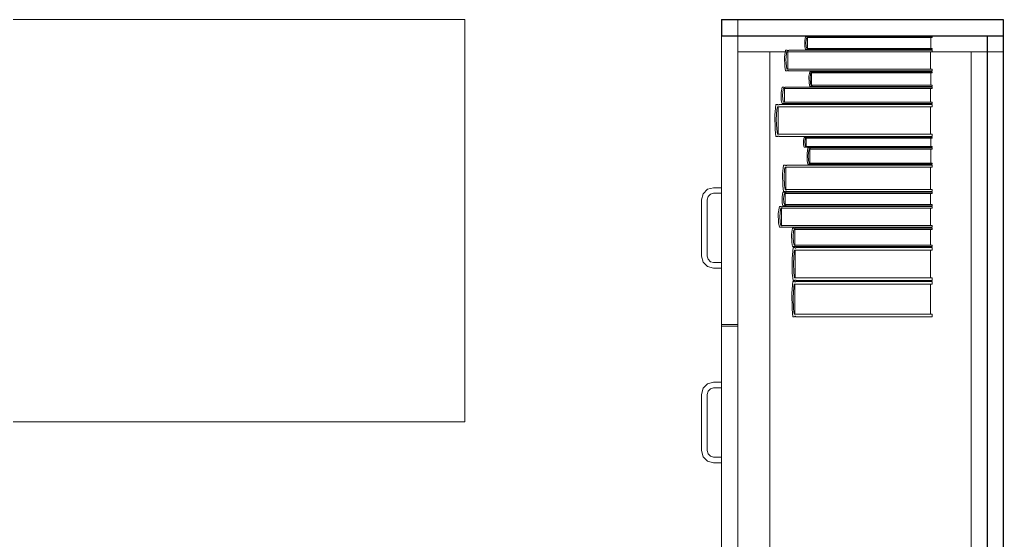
# Model space of a CAD drawing. Header units: inches. Extents: x -38 to 5698, y -33 to 92.
# Drawn here: x 227.68 to 228.903, y 14.464 to 15.112 of the extents above; entities that cross this region are included whole.
import ezdxf

# ---------------------------------------------------------------- set-up
doc = ezdxf.new("R2010")
doc.units = ezdxf.units.IN
doc.header["$MEASUREMENT"] = 0
doc.set_wipeout_variables(frame=1)
doc.linetypes.add('Wipeout_Contour', pattern=[1, 0, -1])
doc.layers.add('Interior - Mobiliario', color=7, linetype='Continuous')

msp = doc.modelspace()

# ---------------------------------------------------------------- linework, layer by layer
at = {"layer": 'Interior - Mobiliario', "color": 175, "linetype": 'Continuous', "lineweight": 13}
for p, q in [((228.5726, 13.6319), (228.5726, 15.0919)), ((228.5726, 15.0919), (228.8826, 15.0919)), ((228.6561, 15.0783), (228.6559, 15.0855)), ((228.8826, 15.0919), (228.8826, 13.6319)), ((228.5726, 13.6519), (228.5726, 15.0719)), ((228.5726, 15.0719), (228.6126, 15.0719)), ((228.6126, 15.0719), (228.8626, 15.0719)), ((228.6126, 15.0719), (228.6126, 13.6519)), ((228.6308, 15.0652), (228.632, 15.0738)), ((228.632, 15.0738), (228.634, 15.0738)), ((228.6338, 15.0717), (228.6333, 15.0698)), ((228.814, 15.0717), (228.6338, 15.0717)), ((228.634, 15.0738), (228.6341, 15.0736)), ((228.6341, 15.0736), (228.6343, 15.0735)), ((228.6343, 15.0735), (228.6346, 15.0734)), ((228.6346, 15.0734), (228.6349, 15.0733)), ((228.6347, 15.0501), (228.6347, 15.0717)), ((228.6349, 15.0733), (228.6351, 15.0733)), ((228.6351, 15.0733), (228.6354, 15.0734)), ((228.6354, 15.0734), (228.6356, 15.0735)), ((228.6356, 15.0735), (228.6359, 15.0737)), ((228.6359, 15.0737), (228.636, 15.0738)), ((228.636, 15.0738), (228.814, 15.0738)), ((228.6569, 15.0748), (228.6561, 15.0783)), ((228.6586, 15.0748), (228.6569, 15.0748)), ((228.6574, 15.0834), (228.6578, 15.0785)), ((228.6578, 15.0785), (228.6585, 15.076)), ((228.6585, 15.076), (228.814, 15.076)), ((228.6587, 15.0748), (228.6586, 15.0748)), ((228.6589, 15.0749), (228.6587, 15.0748)), ((228.6591, 15.075), (228.6589, 15.0749)), ((228.6593, 15.075), (228.6591, 15.075)), ((228.6596, 15.075), (228.6593, 15.075)), ((228.6598, 15.075), (228.6596, 15.075)), ((228.66, 15.0749), (228.6598, 15.075)), ((228.6602, 15.0748), (228.66, 15.0749)), ((228.6604, 15.0748), (228.6602, 15.0748)), ((228.814, 15.0748), (228.6604, 15.0748)), ((228.8121, 15.0717), (228.8121, 15.0501)), ((228.814, 15.076), (228.814, 15.0748)), ((228.814, 15.0738), (228.814, 15.0717)), ((228.8626, 13.6519), (228.8626, 15.0719)), ((228.631, 15.0537), (228.6308, 15.0652)), ((228.6333, 15.0698), (228.6325, 15.0619)), ((228.6325, 15.0619), (228.633, 15.054)), ((228.632, 15.0481), (228.631, 15.0537)), ((228.634, 15.0481), (228.632, 15.0481)), ((228.633, 15.054), (228.6338, 15.0501)), ((228.6338, 15.0501), (228.814, 15.0501)), ((228.6341, 15.0482), (228.634, 15.0481)), ((228.6343, 15.0484), (228.6341, 15.0482)), ((228.6345, 15.0485), (228.6343, 15.0484)), ((228.6348, 15.0485), (228.6345, 15.0485)), ((228.6351, 15.0485), (228.6348, 15.0485)), ((228.6353, 15.0485), (228.6351, 15.0485)), ((228.6356, 15.0484), (228.6353, 15.0485)), ((228.6358, 15.0482), (228.6356, 15.0484)), ((228.636, 15.0481), (228.6358, 15.0482)), ((228.814, 15.0481), (228.636, 15.0481)), ((228.661, 15.041), (228.662, 15.0471)), ((228.662, 15.0471), (228.6637, 15.0471)), ((228.6637, 15.0471), (228.6638, 15.047)), ((228.6638, 15.047), (228.664, 15.0469)), ((228.6651, 15.0469), (228.6653, 15.047)), ((228.6653, 15.047), (228.6653, 15.0471)), ((228.6653, 15.0471), (228.814, 15.0471)), ((228.814, 15.0501), (228.814, 15.0481)), ((228.814, 15.0471), (228.814, 15.0456)), ((228.6612, 15.0329), (228.661, 15.041)), ((228.6631, 15.0443), (228.6624, 15.0387)), ((228.6624, 15.0387), (228.6628, 15.0331)), ((228.6635, 15.0456), (228.6631, 15.0443)), ((228.814, 15.0456), (228.6635, 15.0456)), ((228.664, 15.0469), (228.6642, 15.0468)), ((228.6642, 15.0468), (228.6644, 15.0468)), ((228.6643, 15.0304), (228.6643, 15.0456)), ((228.6644, 15.0468), (228.6646, 15.0468)), ((228.6646, 15.0468), (228.6649, 15.0468)), ((228.6649, 15.0468), (228.6651, 15.0469)), ((228.8124, 15.0456), (228.8124, 15.0304)), ((228.6265, 15.0211), (228.6277, 15.0279)), ((228.6277, 15.0279), (228.6297, 15.0279)), ((228.629, 15.0247), (228.6283, 15.0184)), ((228.6296, 15.0263), (228.629, 15.0247)), ((228.814, 15.0263), (228.6296, 15.0263)), ((228.6297, 15.0279), (228.6299, 15.0278)), ((228.6299, 15.0278), (228.6301, 15.0277)), ((228.6301, 15.0277), (228.6304, 15.0276)), ((228.6304, 15.0276), (228.6307, 15.0276)), ((228.6305, 15.0091), (228.6305, 15.0263)), ((228.6307, 15.0276), (228.6309, 15.0276)), ((228.6309, 15.0276), (228.6312, 15.0276)), ((228.6312, 15.0276), (228.6315, 15.0277)), ((228.6315, 15.0277), (228.6317, 15.0278)), ((228.6317, 15.0278), (228.6318, 15.0279)), ((228.6318, 15.0279), (228.814, 15.0279)), ((228.662, 15.0289), (228.6612, 15.0329)), ((228.6637, 15.0289), (228.662, 15.0289)), ((228.6628, 15.0331), (228.6635, 15.0304)), ((228.6635, 15.0304), (228.814, 15.0304)), ((228.6639, 15.0291), (228.6637, 15.029)), ((228.6637, 15.029), (228.6637, 15.0289)), ((228.6641, 15.0292), (228.6639, 15.0291)), ((228.6644, 15.0292), (228.6641, 15.0292)), ((228.6646, 15.0292), (228.6644, 15.0292)), ((228.6648, 15.0292), (228.6646, 15.0292)), ((228.665, 15.0291), (228.6648, 15.0292)), ((228.6652, 15.029), (228.665, 15.0291)), ((228.6653, 15.0289), (228.6652, 15.029)), ((228.814, 15.0289), (228.6653, 15.0289)), ((228.8121, 15.0263), (228.8121, 15.0091)), ((228.814, 15.0304), (228.814, 15.0289)), ((228.814, 15.0279), (228.814, 15.0263)), ((228.6267, 15.0119), (228.6265, 15.0211)), ((228.6277, 15.0075), (228.6267, 15.0119)), ((228.6283, 15.0184), (228.6287, 15.0122)), ((228.6287, 15.0122), (228.6296, 15.0091)), ((228.6186, 14.9931), (228.62, 15.0065)), ((228.62, 15.0065), (228.6221, 15.0065)), ((228.6213, 15.0002), (228.6205, 14.9879)), ((228.6219, 15.0033), (228.6213, 15.0002)), ((228.814, 15.0033), (228.6219, 15.0033)), ((228.6221, 15.0065), (228.6222, 15.0062)), ((228.6222, 15.0062), (228.6225, 15.006)), ((228.6225, 15.006), (228.6227, 15.0059)), ((228.6227, 15.0059), (228.623, 15.0058)), ((228.6229, 14.9696), (228.6229, 15.0033)), ((228.623, 15.0058), (228.6233, 15.0058)), ((228.6233, 15.0058), (228.6236, 15.0059)), ((228.6236, 15.0059), (228.6239, 15.0061)), ((228.6239, 15.0061), (228.6241, 15.0063)), ((228.6241, 15.0063), (228.6242, 15.0065)), ((228.6242, 15.0065), (228.814, 15.0065)), ((228.6297, 15.0075), (228.6277, 15.0075)), ((228.6296, 15.0091), (228.814, 15.0091)), ((228.6299, 15.0075), (228.6297, 15.0075)), ((228.6301, 15.0077), (228.6299, 15.0075)), ((228.6303, 15.0077), (228.6301, 15.0077)), ((228.6306, 15.0078), (228.6303, 15.0077)), ((228.6309, 15.0078), (228.6306, 15.0078)), ((228.6312, 15.0078), (228.6309, 15.0078)), ((228.6314, 15.0077), (228.6312, 15.0078)), ((228.6317, 15.0076), (228.6314, 15.0077)), ((228.6318, 15.0075), (228.6317, 15.0076)), ((228.814, 15.0075), (228.6318, 15.0075)), ((228.812, 15.0033), (228.812, 14.9696)), ((228.814, 15.0091), (228.814, 15.0075)), ((228.814, 15.0065), (228.814, 15.0033)), ((228.6189, 14.9752), (228.6186, 14.9931)), ((228.6205, 14.9879), (228.621, 14.9756)), ((228.62, 14.9664), (228.6189, 14.9752)), ((228.621, 14.9756), (228.6219, 14.9696)), ((228.6221, 14.9664), (228.62, 14.9664)), ((228.6219, 14.9696), (228.814, 14.9696)), ((228.6222, 14.9666), (228.6221, 14.9664)), ((228.6224, 14.9668), (228.6222, 14.9666)), ((228.6227, 14.967), (228.6224, 14.9668)), ((228.623, 14.9671), (228.6227, 14.967)), ((228.6232, 14.9671), (228.623, 14.9671)), ((228.6235, 14.967), (228.6232, 14.9671)), ((228.6238, 14.9668), (228.6235, 14.967)), ((228.6241, 14.9666), (228.6238, 14.9668)), ((228.6242, 14.9664), (228.6241, 14.9666)), ((228.814, 14.9664), (228.6242, 14.9664)), ((228.6543, 14.9614), (228.6553, 14.9654)), ((228.6545, 14.956), (228.6543, 14.9614)), ((228.6553, 14.9654), (228.6571, 14.9654)), ((228.6565, 14.9635), (228.6558, 14.9598)), ((228.6569, 14.9644), (228.6565, 14.9635)), ((228.814, 14.9644), (228.6569, 14.9644)), ((228.6571, 14.9654), (228.6572, 14.9653)), ((228.6572, 14.9653), (228.6574, 14.9653)), ((228.6574, 14.9653), (228.6576, 14.9652)), ((228.6576, 14.9652), (228.6578, 14.9652)), ((228.6577, 14.9543), (228.6577, 14.9644)), ((228.6578, 14.9652), (228.6581, 14.9652)), ((228.6581, 14.9652), (228.6583, 14.9652)), ((228.6583, 14.9652), (228.6585, 14.9653)), ((228.6585, 14.9653), (228.6587, 14.9654)), ((228.6587, 14.9654), (228.6588, 14.9654)), ((228.6588, 14.9654), (228.814, 14.9654)), ((228.8124, 14.9644), (228.8124, 14.9543)), ((228.814, 14.9696), (228.814, 14.9664)), ((228.814, 14.9654), (228.814, 14.9644)), ((228.6553, 14.9534), (228.6545, 14.956)), ((228.6571, 14.9534), (228.6553, 14.9534)), ((228.6558, 14.9598), (228.6562, 14.9561)), ((228.6562, 14.9561), (228.6569, 14.9543)), ((228.6569, 14.9543), (228.814, 14.9543)), ((228.6573, 14.9535), (228.6571, 14.9534)), ((228.6571, 14.9534), (228.6571, 14.9534)), ((228.6576, 14.9535), (228.6573, 14.9535)), ((228.6578, 14.9536), (228.6576, 14.9535)), ((228.658, 14.9536), (228.6578, 14.9536)), ((228.6583, 14.9535), (228.658, 14.9536)), ((228.6585, 14.9535), (228.6583, 14.9535)), ((228.6587, 14.9534), (228.6585, 14.9535)), ((228.6588, 14.9534), (228.6587, 14.9534)), ((228.814, 14.9534), (228.6588, 14.9534)), ((228.6588, 14.9456), (228.6598, 14.9524)), ((228.6598, 14.9524), (228.6615, 14.9524)), ((228.6609, 14.9492), (228.6603, 14.9429)), ((228.6614, 14.9507), (228.6609, 14.9492)), ((228.814, 14.9507), (228.6614, 14.9507)), ((228.6615, 14.9524), (228.6617, 14.9523)), ((228.6617, 14.9523), (228.6618, 14.9521)), ((228.6618, 14.9521), (228.6621, 14.9521)), ((228.6621, 14.9521), (228.6623, 14.952)), ((228.6622, 14.9336), (228.6622, 14.9507)), ((228.6623, 14.952), (228.6625, 14.952)), ((228.6625, 14.952), (228.6627, 14.9521)), ((228.6627, 14.9521), (228.663, 14.9522)), ((228.663, 14.9522), (228.6631, 14.9523)), ((228.6631, 14.9523), (228.6632, 14.9524)), ((228.6632, 14.9524), (228.814, 14.9524)), ((228.8124, 14.9507), (228.8124, 14.9336)), ((228.814, 14.9543), (228.814, 14.9534)), ((228.814, 14.9524), (228.814, 14.9507)), ((228.659, 14.9365), (228.6588, 14.9456)), ((228.6603, 14.9429), (228.6607, 14.9367)), ((228.6284, 14.92), (228.6296, 14.931)), ((228.6296, 14.931), (228.6316, 14.931)), ((228.6309, 14.9259), (228.6301, 14.9158)), ((228.6315, 14.9284), (228.6309, 14.9259)), ((228.814, 14.9284), (228.6315, 14.9284)), ((228.6316, 14.931), (228.6318, 14.9308)), ((228.6318, 14.9308), (228.632, 14.9306)), ((228.632, 14.9306), (228.6323, 14.9305)), ((228.6323, 14.9305), (228.6325, 14.9304)), ((228.6324, 14.9008), (228.6324, 14.9284)), ((228.6325, 14.9304), (228.6328, 14.9304)), ((228.6328, 14.9304), (228.6331, 14.9305)), ((228.6331, 14.9305), (228.6333, 14.9307)), ((228.6333, 14.9307), (228.6336, 14.9309)), ((228.6336, 14.9309), (228.6337, 14.931)), ((228.6337, 14.931), (228.814, 14.931)), ((228.6598, 14.932), (228.659, 14.9365)), ((228.6615, 14.932), (228.6598, 14.932)), ((228.6607, 14.9367), (228.6614, 14.9336)), ((228.6614, 14.9336), (228.814, 14.9336)), ((228.6616, 14.9321), (228.6615, 14.932)), ((228.6618, 14.9322), (228.6616, 14.9321)), ((228.662, 14.9323), (228.6618, 14.9322)), ((228.6622, 14.9323), (228.662, 14.9323)), ((228.6625, 14.9323), (228.6622, 14.9323)), ((228.6627, 14.9323), (228.6625, 14.9323)), ((228.6629, 14.9322), (228.6627, 14.9323)), ((228.6631, 14.9321), (228.6629, 14.9322)), ((228.6632, 14.932), (228.6631, 14.9321)), ((228.814, 14.932), (228.6632, 14.932)), ((228.8121, 14.9284), (228.8121, 14.9008)), ((228.814, 14.9336), (228.814, 14.932)), ((228.814, 14.931), (228.814, 14.9284)), ((228.6286, 14.9054), (228.6284, 14.92)), ((228.6301, 14.9158), (228.6306, 14.9057)), ((228.5296, 14.8954), (228.5351, 14.9009)), ((228.5351, 14.9009), (228.5426, 14.9029)), ((228.5426, 14.9029), (228.5526, 14.9029)), ((228.5526, 14.9029), (228.5526, 14.8959)), ((228.6296, 14.8982), (228.6286, 14.9054)), ((228.6306, 14.9057), (228.6315, 14.9008)), ((228.6315, 14.9008), (228.814, 14.9008)), ((228.814, 14.9008), (228.814, 14.8982)), ((228.5276, 14.8879), (228.5296, 14.8954)), ((228.5357, 14.8919), (228.5346, 14.8879)), ((228.5386, 14.8948), (228.5357, 14.8919)), ((228.5426, 14.8959), (228.5386, 14.8948)), ((228.5526, 14.8959), (228.5426, 14.8959)), ((228.6276, 14.8916), (228.6288, 14.8972)), ((228.6278, 14.8841), (228.6276, 14.8916)), ((228.6288, 14.8972), (228.6308, 14.8972)), ((228.6301, 14.8946), (228.6293, 14.8894)), ((228.6293, 14.8894), (228.6298, 14.8843)), ((228.6316, 14.8982), (228.6296, 14.8982)), ((228.6307, 14.8958), (228.6301, 14.8946)), ((228.814, 14.8958), (228.6307, 14.8958)), ((228.6308, 14.8972), (228.631, 14.8971)), ((228.631, 14.8971), (228.6312, 14.897)), ((228.6312, 14.897), (228.6315, 14.8969)), ((228.6315, 14.8969), (228.6317, 14.8969)), ((228.6317, 14.8983), (228.6316, 14.8982)), ((228.6316, 14.8818), (228.6316, 14.8958)), ((228.632, 14.8985), (228.6317, 14.8983)), ((228.6317, 14.8969), (228.632, 14.8969)), ((228.6322, 14.8987), (228.632, 14.8985)), ((228.632, 14.8969), (228.6323, 14.8969)), ((228.6325, 14.8987), (228.6322, 14.8987)), ((228.6323, 14.8969), (228.6325, 14.897)), ((228.6328, 14.8987), (228.6325, 14.8987)), ((228.6325, 14.897), (228.6328, 14.8971)), ((228.633, 14.8987), (228.6328, 14.8987)), ((228.6328, 14.8971), (228.6329, 14.8972)), ((228.6329, 14.8972), (228.814, 14.8972)), ((228.6333, 14.8985), (228.633, 14.8987)), ((228.6335, 14.8984), (228.6333, 14.8985)), ((228.6337, 14.8982), (228.6335, 14.8984)), ((228.814, 14.8982), (228.6337, 14.8982)), ((228.8121, 14.8958), (228.8121, 14.8818)), ((228.814, 14.8972), (228.814, 14.8958)), ((228.5276, 14.8179), (228.5276, 14.8879)), ((228.5346, 14.8879), (228.5346, 14.8179)), ((228.623, 14.8708), (228.6243, 14.8794)), ((228.6243, 14.8794), (228.6263, 14.8794)), ((228.6262, 14.8774), (228.6256, 14.8754)), ((228.814, 14.8774), (228.6262, 14.8774)), ((228.6263, 14.8794), (228.6265, 14.8793)), ((228.6265, 14.8793), (228.6267, 14.8791)), ((228.6267, 14.8791), (228.627, 14.879)), ((228.627, 14.879), (228.6273, 14.879)), ((228.6271, 14.8557), (228.6271, 14.8774)), ((228.6273, 14.879), (228.6275, 14.879)), ((228.6275, 14.879), (228.6278, 14.8791)), ((228.6288, 14.8804), (228.6278, 14.8841)), ((228.6278, 14.8791), (228.6281, 14.8792)), ((228.6281, 14.8792), (228.6283, 14.8793)), ((228.6283, 14.8793), (228.6284, 14.8794)), ((228.6284, 14.8794), (228.814, 14.8794)), ((228.6308, 14.8804), (228.6288, 14.8804)), ((228.6298, 14.8843), (228.6307, 14.8818)), ((228.6307, 14.8818), (228.814, 14.8818)), ((228.6309, 14.8805), (228.6308, 14.8804)), ((228.6312, 14.8806), (228.6309, 14.8805)), ((228.6314, 14.8807), (228.6312, 14.8806)), ((228.6317, 14.8807), (228.6314, 14.8807)), ((228.632, 14.8807), (228.6317, 14.8807)), ((228.6322, 14.8807), (228.632, 14.8807)), ((228.6325, 14.8806), (228.6322, 14.8807)), ((228.6327, 14.8805), (228.6325, 14.8806)), ((228.6329, 14.8804), (228.6327, 14.8805)), ((228.814, 14.8804), (228.6329, 14.8804)), ((228.8121, 14.8774), (228.8121, 14.8557)), ((228.814, 14.8818), (228.814, 14.8804)), ((228.814, 14.8794), (228.814, 14.8774)), ((228.6232, 14.8593), (228.623, 14.8708)), ((228.6256, 14.8754), (228.6248, 14.8675)), ((228.6248, 14.8675), (228.6253, 14.8596)), ((228.6243, 14.8537), (228.6232, 14.8593)), ((228.6263, 14.8537), (228.6243, 14.8537)), ((228.6253, 14.8596), (228.6262, 14.8557)), ((228.6262, 14.8557), (228.814, 14.8557)), ((228.6264, 14.8538), (228.6263, 14.8537)), ((228.6267, 14.8539), (228.6264, 14.8538)), ((228.6269, 14.854), (228.6267, 14.8539)), ((228.6272, 14.8541), (228.6269, 14.854)), ((228.6275, 14.8541), (228.6272, 14.8541)), ((228.6278, 14.8541), (228.6275, 14.8541)), ((228.628, 14.854), (228.6278, 14.8541)), ((228.6283, 14.8538), (228.628, 14.854)), ((228.6284, 14.8537), (228.6283, 14.8538)), ((228.814, 14.8537), (228.6284, 14.8537)), ((228.6396, 14.845), (228.6408, 14.8527)), ((228.6408, 14.8527), (228.6426, 14.8527)), ((228.6426, 14.8527), (228.6428, 14.8526)), ((228.6428, 14.8526), (228.643, 14.8524)), ((228.643, 14.8524), (228.6432, 14.8523)), ((228.6432, 14.8523), (228.6435, 14.8523)), ((228.6435, 14.8523), (228.6438, 14.8523)), ((228.6438, 14.8523), (228.644, 14.8524)), ((228.644, 14.8524), (228.6442, 14.8524)), ((228.6442, 14.8524), (228.6445, 14.8526)), ((228.6445, 14.8526), (228.6446, 14.8527)), ((228.6446, 14.8527), (228.814, 14.8527)), ((228.814, 14.8557), (228.814, 14.8537)), ((228.814, 14.8527), (228.814, 14.8508)), ((228.6398, 14.8347), (228.6396, 14.845)), ((228.642, 14.8491), (228.6413, 14.842)), ((228.6413, 14.842), (228.6417, 14.8349)), ((228.6425, 14.8508), (228.642, 14.8491)), ((228.814, 14.8508), (228.6425, 14.8508)), ((228.6434, 14.8314), (228.6434, 14.8508)), ((228.8122, 14.8508), (228.8122, 14.8314)), ((228.6408, 14.8296), (228.6398, 14.8347)), ((228.6402, 14.8149), (228.6413, 14.8286)), ((228.6426, 14.8296), (228.6408, 14.8296)), ((228.6413, 14.8286), (228.6432, 14.8286)), ((228.6417, 14.8349), (228.6425, 14.8314)), ((228.6425, 14.8314), (228.814, 14.8314)), ((228.6427, 14.8297), (228.6426, 14.8296)), ((228.643, 14.8298), (228.6427, 14.8297)), ((228.6432, 14.8299), (228.643, 14.8298)), ((228.6434, 14.83), (228.6432, 14.8299)), ((228.6432, 14.8286), (228.6434, 14.8284)), ((228.6437, 14.83), (228.6434, 14.83)), ((228.6434, 14.8284), (228.6436, 14.8281)), ((228.6436, 14.8281), (228.6438, 14.828)), ((228.644, 14.8299), (228.6437, 14.83)), ((228.6438, 14.828), (228.6441, 14.8279)), ((228.6442, 14.8298), (228.644, 14.8299)), ((228.6441, 14.8279), (228.6443, 14.8279)), ((228.6444, 14.8297), (228.6442, 14.8298)), ((228.6443, 14.8279), (228.6446, 14.828)), ((228.6446, 14.8296), (228.6444, 14.8297)), ((228.814, 14.8296), (228.6446, 14.8296)), ((228.6446, 14.828), (228.6448, 14.8282)), ((228.6448, 14.8282), (228.645, 14.8284)), ((228.645, 14.8284), (228.6451, 14.8286)), ((228.6451, 14.8286), (228.814, 14.8286)), ((228.814, 14.8314), (228.814, 14.8296)), ((228.814, 14.8286), (228.814, 14.8253)), ((228.5296, 14.8104), (228.5276, 14.8179)), ((228.5346, 14.8179), (228.5357, 14.8139)), ((228.6404, 14.7965), (228.6402, 14.8149)), ((228.6426, 14.8222), (228.6418, 14.8096)), ((228.6431, 14.8253), (228.6426, 14.8222)), ((228.814, 14.8253), (228.6431, 14.8253)), ((228.6439, 14.7907), (228.6439, 14.8253)), ((228.8122, 14.8253), (228.8122, 14.7907)), ((228.5351, 14.8049), (228.5296, 14.8104)), ((228.5426, 14.8029), (228.5351, 14.8049)), ((228.5357, 14.8139), (228.5386, 14.8109)), ((228.5386, 14.8109), (228.5426, 14.8099)), ((228.5426, 14.8099), (228.5526, 14.8099)), ((228.5526, 14.8029), (228.5426, 14.8029)), ((228.5526, 14.8099), (228.5526, 14.8029)), ((228.6418, 14.8096), (228.6423, 14.7969)), ((228.6413, 14.7874), (228.6404, 14.7965)), ((228.6423, 14.7969), (228.6431, 14.7907)), ((228.6431, 14.7907), (228.814, 14.7907)), ((228.814, 14.7907), (228.814, 14.7874)), ((228.6398, 14.7717), (228.641, 14.7864)), ((228.641, 14.7864), (228.6429, 14.7864)), ((228.6432, 14.7874), (228.6413, 14.7874)), ((228.6422, 14.7795), (228.6415, 14.766)), ((228.6427, 14.7829), (228.6422, 14.7795)), ((228.814, 14.7829), (228.6427, 14.7829)), ((228.6429, 14.7864), (228.643, 14.7862)), ((228.643, 14.7862), (228.6432, 14.7859)), ((228.6433, 14.7876), (228.6432, 14.7874)), ((228.6432, 14.7859), (228.6435, 14.7858)), ((228.6435, 14.7878), (228.6433, 14.7876)), ((228.6438, 14.788), (228.6435, 14.7878)), ((228.6435, 14.7858), (228.6437, 14.7857)), ((228.6436, 14.7458), (228.6436, 14.7829)), ((228.6437, 14.7857), (228.644, 14.7857)), ((228.644, 14.7881), (228.6438, 14.788)), ((228.6443, 14.7881), (228.644, 14.7881)), ((228.644, 14.7857), (228.6442, 14.7858)), ((228.6442, 14.7858), (228.6445, 14.786)), ((228.6445, 14.788), (228.6443, 14.7881)), ((228.6448, 14.7879), (228.6445, 14.788)), ((228.6445, 14.786), (228.6447, 14.7863)), ((228.6447, 14.7863), (228.6448, 14.7864)), ((228.645, 14.7876), (228.6448, 14.7879)), ((228.6448, 14.7864), (228.814, 14.7864)), ((228.6451, 14.7874), (228.645, 14.7876)), ((228.814, 14.7874), (228.6451, 14.7874)), ((228.8122, 14.7829), (228.8122, 14.7458)), ((228.814, 14.7864), (228.814, 14.7829)), ((228.6401, 14.7519), (228.6398, 14.7717)), ((228.6415, 14.766), (228.6419, 14.7524)), ((228.641, 14.7422), (228.6401, 14.7519)), ((228.6429, 14.7422), (228.641, 14.7422)), ((228.6419, 14.7524), (228.6427, 14.7458)), ((228.6427, 14.7458), (228.814, 14.7458)), ((228.643, 14.7424), (228.6429, 14.7422)), ((228.6432, 14.7427), (228.643, 14.7424)), ((228.6434, 14.7429), (228.6432, 14.7427)), ((228.6437, 14.743), (228.6434, 14.7429)), ((228.6439, 14.743), (228.6437, 14.743)), ((228.6442, 14.7429), (228.6439, 14.743)), ((228.6444, 14.7427), (228.6442, 14.7429)), ((228.6447, 14.7425), (228.6444, 14.7427)), ((228.6448, 14.7422), (228.6447, 14.7425)), ((228.814, 14.7422), (228.6448, 14.7422)), ((228.814, 14.7458), (228.814, 14.7422)), ((228.5526, 14.7329), (228.5726, 14.7329)), ((228.5526, 14.3719), (228.5526, 14.7309)), ((228.5526, 14.7309), (228.5726, 14.7309)), ((228.5726, 14.3719), (228.5726, 14.7309)), ((228.5351, 14.6589), (228.5296, 14.6534)), ((228.5426, 14.6609), (228.5351, 14.6589)), ((228.5526, 14.6609), (228.5426, 14.6609)), ((228.5526, 14.6539), (228.5526, 14.6609)), ((228.5296, 14.6534), (228.5276, 14.6459)), ((228.5276, 14.6459), (228.5276, 14.5759)), ((228.5346, 14.6459), (228.5357, 14.6499)), ((228.5346, 14.5759), (228.5346, 14.6459)), ((228.5357, 14.6499), (228.5386, 14.6528)), ((228.5386, 14.6528), (228.5426, 14.6539)), ((228.5426, 14.6539), (228.5526, 14.6539)), ((228.5276, 14.5759), (228.5296, 14.5684)), ((228.5357, 14.5719), (228.5346, 14.5759)), ((228.5386, 14.5689), (228.5357, 14.5719)), ((228.5296, 14.5684), (228.5351, 14.5629)), ((228.5351, 14.5629), (228.5426, 14.5609)), ((228.5426, 14.5679), (228.5386, 14.5689)), ((228.5526, 14.5679), (228.5426, 14.5679)), ((228.5426, 14.5609), (228.5526, 14.5609)), ((228.5526, 14.5609), (228.5526, 14.5679))]:
    msp.add_line(p, q, dxfattribs=at)
at = {"layer": 'Interior - Mobiliario', "color": 175, "linetype": 'Continuous', "lineweight": 13, "flags": 128}
msp.add_lwpolyline([(226.9336, 15.1119), (226.9336, 13.6119), (227.5336, 13.6119), (227.5336, 14.6119), (228.2336, 14.6119), (228.2336, 15.1119)], close=True, dxfattribs=at)

# ---------------------------------------------------------------- next in the draw order: wipeouts: each hides what was drawn before it
at = {"color": 254, "linetype": 'Wipeout_Contour', "lineweight": 0, "ltscale": 6608.293225}
msp.add_wipeout([(228.8826, 13.6319), (228.9026, 13.6319), (228.9026, 15.0919), (228.8826, 15.0919)], dxfattribs=at).dxf.layer = 'Interior - Mobiliario'

# ---------------------------------------------------------------- next in the draw order: linework, layer by layer
at = {"layer": 'Interior - Mobiliario', "color": 175, "linetype": 'Continuous', "lineweight": 30}
for p, q in [((228.8826, 15.0919), (228.9026, 15.0919)), ((228.8826, 15.0919), (228.8826, 13.6319)), ((228.9026, 15.0919), (228.9026, 13.6319))]:
    msp.add_line(p, q, dxfattribs=at)
at = {"layer": 'Interior - Mobiliario', "color": 175, "linetype": 'Continuous', "lineweight": 13}
for p, q in [((228.8826, 13.6319), (228.8826, 15.0919)), ((228.8826, 15.0919), (228.9026, 15.0919)), ((228.9026, 15.0919), (228.9026, 13.6319)), ((228.8626, 15.0719), (228.9026, 15.0719)), ((228.9026, 15.0719), (228.9026, 13.6519))]:
    msp.add_line(p, q, dxfattribs=at)

# ---------------------------------------------------------------- next in the draw order: wipeouts: each hides what was drawn before it
at = {"color": 254, "linetype": 'Wipeout_Contour', "lineweight": 0, "ltscale": 6607.659008}
msp.add_wipeout([(228.5526, 15.0919), (228.9026, 15.0919), (228.9026, 15.1119), (228.5526, 15.1119)], dxfattribs=at).dxf.layer = 'Interior - Mobiliario'

# ---------------------------------------------------------------- next in the draw order: linework, layer by layer
at = {"layer": 'Interior - Mobiliario', "color": 175, "linetype": 'Continuous', "lineweight": 30}
for p, q in [((228.5526, 15.1119), (228.9026, 15.1119)), ((228.5526, 15.1119), (228.5526, 15.0919)), ((228.9026, 15.1119), (228.9026, 15.0919)), ((228.5526, 15.0919), (228.9026, 15.0919))]:
    msp.add_line(p, q, dxfattribs=at)
at = {"layer": 'Interior - Mobiliario', "color": 175, "linetype": 'Continuous', "lineweight": 13}
for p, q in [((228.5526, 15.0919), (228.5526, 15.1119)), ((228.5526, 15.1119), (228.9026, 15.1119)), ((228.5526, 15.1119), (228.5526, 13.6119)), ((228.9026, 15.1119), (228.5526, 15.1119)), ((228.5726, 15.0719), (228.5726, 15.1119)), ((228.5726, 15.1119), (228.9026, 15.1119)), ((228.9026, 15.1119), (228.9026, 15.0919)), ((228.9026, 15.1119), (228.9026, 15.0719)), ((228.9026, 13.6119), (228.9026, 15.1119)), ((228.9026, 15.0919), (228.5526, 15.0919)), ((228.5526, 13.6319), (228.5526, 15.0919)), ((228.5526, 15.0919), (228.9026, 15.0919)), ((228.5526, 13.6319), (228.5526, 15.0919)), ((228.5526, 15.0919), (228.8826, 15.0919)), ((228.5526, 15.0919), (228.5526, 14.7329)), ((228.5526, 15.0919), (228.5726, 15.0919)), ((228.5726, 13.6319), (228.5726, 15.0919)), ((228.5726, 15.0919), (228.8826, 15.0919)), ((228.5726, 13.6319), (228.5726, 15.0919)), ((228.5726, 15.0919), (228.8826, 15.0919)), ((228.5726, 15.0919), (228.5726, 14.7329)), ((228.6559, 15.0855), (228.6569, 15.0909)), ((228.6569, 15.0909), (228.6586, 15.0909)), ((228.658, 15.0884), (228.6574, 15.0834)), ((228.6585, 15.0896), (228.658, 15.0884)), ((228.814, 15.0896), (228.6585, 15.0896)), ((228.6586, 15.0909), (228.6587, 15.0908)), ((228.6587, 15.0908), (228.6589, 15.0907)), ((228.6589, 15.0907), (228.6592, 15.0906)), ((228.6592, 15.0906), (228.6594, 15.0906)), ((228.6593, 15.076), (228.6593, 15.0896)), ((228.6594, 15.0906), (228.6596, 15.0906)), ((228.6596, 15.0906), (228.6599, 15.0906)), ((228.6599, 15.0906), (228.6601, 15.0907)), ((228.6601, 15.0907), (228.6603, 15.0908)), ((228.6603, 15.0908), (228.6604, 15.0909)), ((228.6604, 15.0909), (228.814, 15.0909)), ((228.8124, 15.0896), (228.8124, 15.076)), ((228.814, 15.0909), (228.814, 15.0896)), ((228.8826, 15.0919), (228.8826, 13.6319)), ((228.8826, 15.0919), (228.8826, 13.6319)), ((228.8826, 15.0919), (228.8826, 13.6319)), ((228.9026, 15.0919), (228.9026, 13.6319))]:
    msp.add_line(p, q, dxfattribs=at)

doc.saveas('drawing.dxf')
